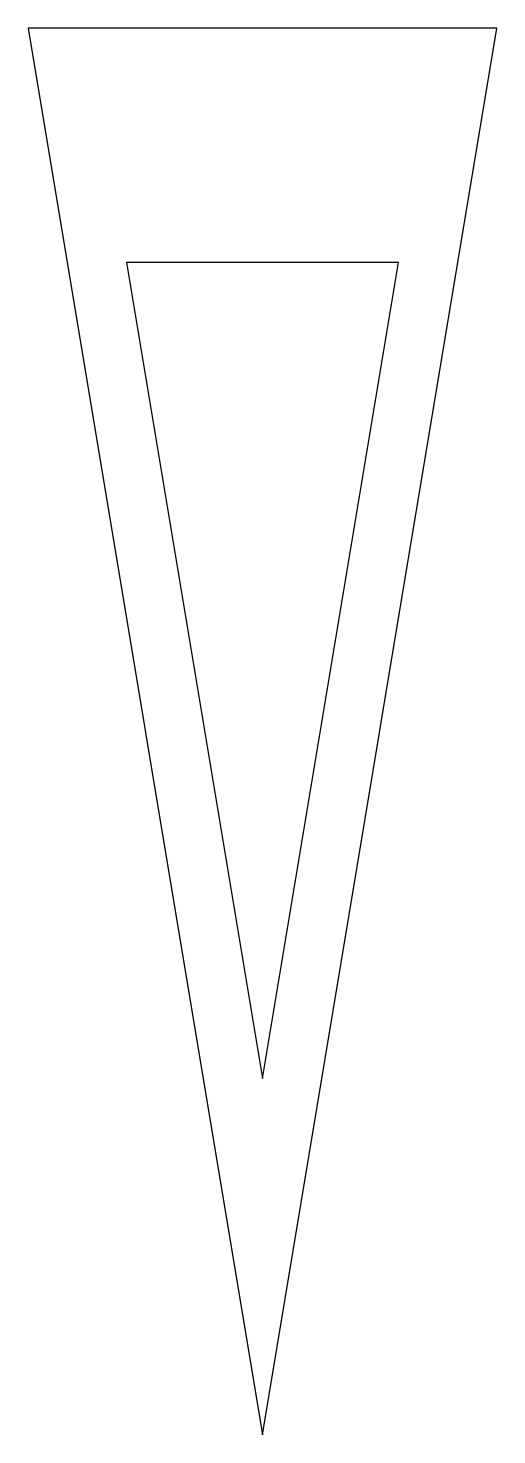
# Model space of a CAD drawing. Extents: x -0.5 to 0.5, y -3 to 0.
import ezdxf

# ---------------------------------------------------------------- set-up
doc = ezdxf.new("R2010")
doc.units = 0
doc.header["$LTSCALE"] = 0.75
doc.layers.get('0').update_dxf_attribs({"color": 253, "linetype": 'CONTINUOUS'})

msp = doc.modelspace()

# ---------------------------------------------------------------- linework, layer by layer
at = {"color": 0, "linetype": 'BYBLOCK'}
for p, q in [((0.5, 0), (-0.5, 0)), ((-0.5, 0), (0, -3)), ((0, -3), (0.5, 0)), ((0.2899, -0.5), (-0.2899, -0.5)), ((-0.2899, -0.5), (0, -2.2397)), ((0, -2.2397), (0.2899, -0.5))]:
    msp.add_line(p, q, dxfattribs=at)

doc.saveas('drawing.dxf')
